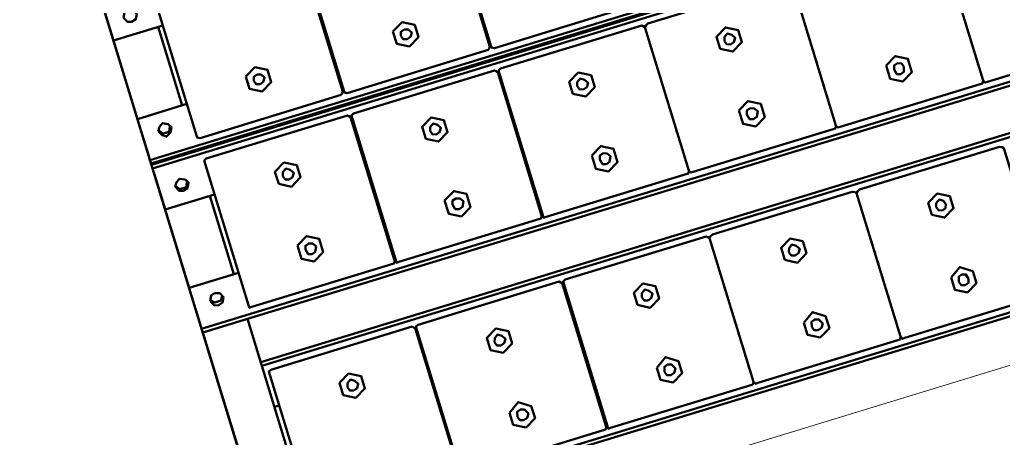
# Model space of a CAD drawing. Header units: inches. Extents: x 543393 to 2689207, y 1841861 to 9121372.
# Drawn here: x 547517.67 to 547518.725, y 1841968.599 to 1841969.048 of the extents above; entities that cross this region are included whole.
import ezdxf

# ---------------------------------------------------------------- set-up
doc = ezdxf.new("R2010")
doc.units = ezdxf.units.IN
doc.header["$MEASUREMENT"] = 0
doc.layers.add('Kich thuoc', color=8, linetype='Continuous', lineweight=18)

# ---------------------------------------------------------------- blocks, each defined once
blk = doc.blocks.new('Dan AC 220')
at = {"lineweight": 50}
for points in [[(103.2297145965385, 622.1163872713223), (28.83169759936936, 622.1163872713223), (28.83169759936936, 626.1744609257439), (28.83169759936936, 661.344432597165), (28.83169759936936, 668.1078886878677), (3787.960592783507, 668.1078886878677), (3787.960592783507, 672.1659623421729), (3787.960592783507, 958.9365005858708), (3737.911017712682, 958.9365005858708), (3737.911017712682, 672.1659623421729)], [(128.9308477410123, 908.8869255150203), (3687.861442641861, 908.8869255150203)], [(78.88127267019081, 904.8288518605987), (3737.911017712682, 904.8288518605987)], [(3073.7396296107, 881.8331011524424), (3073.7396296107, 883.1857923705829), (3073.7396296107, 884.5384835887235)], [(3073.7396296107, 877.7750274980208), (3073.7396296107, 876.4223362798803), (3073.7396296107, 877.7750274980208), (3073.7396296107, 879.1277187161613), (3073.7396296107, 880.4804099343019)], [(3238.767958222597, 881.8331011524424), (3238.767958222597, 883.1857923705829), (3238.767958222597, 884.5384835887235)], [(3238.767958222597, 877.7750274980208), (3238.767958222597, 876.4223362798803), (3238.767958222597, 877.7750274980208), (3238.767958222597, 879.1277187161613), (3238.767958222597, 880.4804099343019)], [(3403.796286834495, 883.1857923705829), (3402.443595616365, 883.1857923705829)], [(3403.796286834495, 881.8331011524424), (3402.443595616365, 881.8331011524424)], [(3403.796286834495, 879.1277187161613), (3402.443595616365, 879.1277187161613)], [(3403.796286834495, 877.7750274980208), (3402.443595616365, 877.7750274980208)], [(3073.7396296107, 869.658880189294), (3073.7396296107, 871.0115714074345), (3073.7396296107, 872.3642626254587)], [(3073.7396296107, 865.6008065348724), (3073.7396296107, 866.9534977530129)], [(3238.767958222597, 869.658880189294), (3238.767958222597, 871.0115714074345), (3238.767958222597, 872.3642626254587)], [(3238.767958222597, 865.6008065348724), (3238.767958222597, 866.9534977530129)], [(3403.796286834495, 871.0115714074345), (3402.443595616365, 871.0115714074345)], [(3403.796286834495, 869.658880189294), (3402.443595616365, 869.658880189294), (3403.796286834495, 869.658880189294)], [(3403.796286834495, 865.6008065348724), (3402.443595616365, 865.6008065348724)], [(3073.7396296107, 857.4846592261456), (3073.7396296107, 856.1319680080051), (3073.7396296107, 857.4846592261456), (3073.7396296107, 858.8373504441697)], [(3238.767958222597, 857.4846592261456), (3238.767958222597, 856.1319680080051), (3238.767958222597, 857.4846592261456), (3238.767958222597, 858.8373504441697)], [(3403.796286834495, 861.5427328804508), (3402.443595616365, 861.5427328804508)], [(3403.796286834495, 861.5427328804508), (3402.443595616365, 861.5427328804508), (3403.796286834495, 861.5427328804508)], [(3403.796286834495, 857.4846592261456), (3402.443595616365, 857.4846592261456)], [(3568.824615446392, 857.4846592261456), (3567.471924228263, 857.4846592261456)], [(3073.7396296107, 849.3685119173024), (3073.7396296107, 850.7212031354429), (3073.7396296107, 852.0738943535835)], [(3238.767958222597, 849.3685119173024), (3238.767958222597, 850.7212031354429), (3238.767958222597, 852.0738943535835)], [(3403.796286834495, 850.7212031354429), (3402.443595616365, 850.7212031354429)], [(3403.796286834495, 849.3685119173024), (3402.443595616365, 849.3685119173024)], [(3568.824615446392, 850.7212031354429), (3567.471924228263, 850.7212031354429)], [(3568.824615446392, 849.3685119173024), (3567.471924228263, 849.3685119173024)], [(3073.7396296107, 841.2523646084592), (3073.7396296107, 842.6050558265997)], [(3073.7396296107, 835.841599735897), (3073.7396296107, 837.1942909540376)], [(3238.767958222597, 841.2523646084592), (3238.767958222597, 842.6050558265997)], [(3238.767958222597, 835.841599735897), (3238.767958222597, 837.1942909540376)], [(3403.796286834495, 841.2523646084592), (3402.443595616365, 841.2523646084592)], [(3403.796286834495, 835.841599735897), (3402.443595616365, 835.841599735897)], [(3568.824615446392, 841.2523646084592), (3567.471924228263, 841.2523646084592)], [(3568.824615446392, 835.841599735897), (3567.471924228263, 835.841599735897)], [(3073.7396296107, 827.7254524271702), (3073.7396296107, 829.0781436453108), (3073.7396296107, 830.4308348634513), (3073.7396296107, 831.7835260815918), (3073.7396296107, 833.1362172997324)], [(3073.7396296107, 823.6673787727486), (3073.7396296107, 825.0200699908892), (3073.7396296107, 826.3727612090297)], [(3238.767958222597, 827.7254524271702), (3238.767958222597, 829.0781436453108), (3238.767958222597, 830.4308348634513), (3238.767958222597, 831.7835260815918), (3238.767958222597, 833.1362172997324)], [(3238.767958222597, 823.6673787727486), (3238.767958222597, 825.0200699908892), (3238.767958222597, 826.3727612090297)], [(3403.796286834495, 831.7835260815918), (3402.443595616365, 831.7835260815918)], [(3403.796286834495, 830.4308348634513), (3402.443595616365, 830.4308348634513)], [(3403.796286834495, 829.0781436453108), (3402.443595616365, 829.0781436453108)], [(3403.796286834495, 827.7254524271702), (3402.443595616365, 827.7254524271702)], [(3403.796286834495, 825.0200699908892), (3402.443595616365, 825.0200699908892)], [(3403.796286834495, 823.6673787727486), (3402.443595616365, 823.6673787727486), (3403.796286834495, 823.6673787727486)], [(3568.824615446392, 831.7835260815918), (3567.471924228263, 831.7835260815918)], [(3568.824615446392, 830.4308348634513), (3567.471924228263, 830.4308348634513)], [(3568.824615446392, 829.0781436453108), (3567.471924228263, 829.0781436453108)], [(3568.824615446392, 827.7254524271702), (3567.471924228263, 827.7254524271702)], [(3568.824615446392, 825.0200699908892), (3567.471924228263, 825.0200699908892)], [(3568.824615446392, 823.6673787727486), (3567.471924228263, 823.6673787727486), (3568.824615446392, 823.6673787727486)], [(3073.7396296107, 816.9039226821624), (3073.7396296107, 818.2566139003029), (3073.7396296107, 819.6093051184434)], [(3073.7396296107, 810.1404665914597), (3073.7396296107, 811.4931578096002), (3073.7396296107, 812.8458490277408), (3073.7396296107, 814.1985402458813)], [(3238.767958222597, 816.9039226821624), (3238.767958222597, 818.2566139003029), (3238.767958222597, 819.6093051184434)], [(3238.767958222597, 810.1404665914597), (3238.767958222597, 811.4931578096002), (3238.767958222597, 812.8458490277408), (3238.767958222597, 814.1985402458813)], [(3403.796286834495, 818.2566139003029), (3402.443595616365, 818.2566139003029)], [(3403.796286834495, 816.9039226821624), (3402.443595616365, 816.9039226821624), (3403.796286834495, 816.9039226821624)], [(3403.796286834495, 812.8458490277408), (3402.443595616365, 812.8458490277408)], [(3568.824615446392, 818.2566139003029), (3567.471924228263, 818.2566139003029)], [(3568.824615446392, 816.9039226821624), (3567.471924228263, 816.9039226821624), (3568.824615446392, 816.9039226821624)], [(3568.824615446392, 812.8458490277408), (3567.471924228263, 812.8458490277408)], [(3073.7396296107, 797.9662456283113), (3073.7396296107, 799.3189368464518), (3073.7396296107, 800.6716280645924), (3073.7396296107, 802.0243192827329)], [(3238.767958222597, 797.9662456283113), (3238.767958222597, 799.3189368464518), (3238.767958222597, 800.6716280645924), (3238.767958222597, 802.0243192827329)], [(3403.796286834495, 811.4931578096002), (3402.443595616365, 811.4931578096002)], [(3403.796286834495, 810.1404665914597), (3402.443595616365, 810.1404665914597)], [(3568.824615446392, 811.4931578096002), (3567.471924228263, 811.4931578096002)], [(3568.824615446392, 810.1404665914597), (3567.471924228263, 810.1404665914597)], [(3073.7396296107, 788.497407101444), (3073.7396296107, 789.8500983195845), (3073.7396296107, 791.202789537725)], [(3238.767958222597, 788.497407101444), (3238.767958222597, 789.8500983195845), (3238.767958222597, 791.202789537725)], [(3403.796286834495, 800.6716280645924), (3402.443595616365, 800.6716280645924)], [(3403.796286834495, 799.3189368464518), (3402.443595616365, 799.3189368464518)], [(3403.796286834495, 797.9662456283113), (3402.443595616365, 797.9662456283113)], [(3568.824615446392, 800.6716280645924), (3567.471924228263, 800.6716280645924)], [(3568.824615446392, 799.3189368464518), (3567.471924228263, 799.3189368464518)], [(3568.824615446392, 797.9662456283113), (3567.471924228263, 797.9662456283113)], [(3403.796286834495, 789.8500983195845), (3402.443595616365, 789.8500983195845), (3403.796286834495, 789.8500983195845)], [(3403.796286834495, 788.497407101444), (3402.443595616365, 788.497407101444)], [(3568.824615446392, 789.8500983195845), (3567.471924228263, 789.8500983195845), (3568.824615446392, 789.8500983195845)], [(3568.824615446392, 788.497407101444), (3567.471924228263, 788.497407101444)], [(3073.7396296107, 770.9124212657334), (3073.7396296107, 772.265112483874)], [(3238.767958222597, 770.9124212657334), (3238.767958222597, 772.265112483874)], [(3403.796286834495, 770.9124212657334), (3402.443595616365, 770.9124212657334)], [(3568.824615446392, 770.9124212657334), (3567.471924228263, 770.9124212657334)], [(3737.911017712682, 770.9124212657334), (3732.50025284016, 770.9124212657334)], [(3737.911017712682, 724.9209198493045), (78.88127267019081, 724.9209198493045)], [(3737.911017712682, 720.8628461948829), (2888.420932726847, 720.8628461948829)], [(3787.960592783507, 672.1659623421729), (28.83169759936936, 672.1659623421729)], [(3787.960592783507, 668.1078886878677), (3787.960592783507, 661.344432597165), (3787.960592783507, 626.1744609257439), (3787.960592783507, 622.1163872713223), (3787.960592783507, 534.191458092886)], [(2908.711300998802, 645.112137979595), (2908.711300998802, 646.4648291977355), (2908.711300998802, 647.8175204158761)], [(3073.7396296107, 645.112137979595), (3073.7396296107, 646.4648291977355), (3073.7396296107, 647.8175204158761)], [(3238.767958222597, 645.112137979595), (3238.767958222597, 646.4648291977355), (3238.767958222597, 647.8175204158761)], [(3403.796286834495, 646.4648291977355), (3402.443595616365, 646.4648291977355)], [(3403.796286834495, 645.112137979595), (3402.443595616365, 645.112137979595)], [(3568.824615446392, 646.4648291977355), (3567.471924228263, 646.4648291977355)], [(3568.824615446392, 645.112137979595), (3567.471924228263, 645.112137979595)], [(3770.375606947811, 641.0540643251734), (3766.317533293422, 645.112137979595), (3759.554077202767, 645.112137979595), (3756.848694766508, 641.0540643251734)], [(2908.711300998802, 641.0540643251734), (2908.711300998802, 639.7013731070329), (2908.711300998802, 641.0540643251734), (2908.711300998802, 642.4067555433139)], [(2908.711300998802, 632.9379170164466), (2908.711300998802, 634.2906082344707), (2908.711300998802, 635.6432994526112)], [(3073.7396296107, 641.0540643251734), (3073.7396296107, 639.7013731070329), (3073.7396296107, 641.0540643251734), (3073.7396296107, 642.4067555433139)], [(3073.7396296107, 632.9379170164466), (3073.7396296107, 634.2906082344707), (3073.7396296107, 635.6432994526112)], [(3238.767958222597, 641.0540643251734), (3238.767958222597, 639.7013731070329), (3238.767958222597, 641.0540643251734), (3238.767958222597, 642.4067555433139)], [(3238.767958222597, 632.9379170164466), (3238.767958222597, 634.2906082344707), (3238.767958222597, 635.6432994526112)], [(3403.796286834495, 641.0540643251734), (3402.443595616365, 641.0540643251734)], [(3403.796286834495, 639.7013731070329), (3402.443595616365, 639.7013731070329)], [(3403.796286834495, 639.7013731070329), (3402.443595616365, 639.7013731070329), (3403.796286834495, 639.7013731070329)], [(3403.796286834495, 634.2906082344707), (3402.443595616365, 634.2906082344707)], [(3403.796286834495, 632.9379170164466), (3402.443595616365, 632.9379170164466), (3403.796286834495, 632.9379170164466)], [(3568.824615446392, 641.0540643251734), (3567.471924228263, 641.0540643251734)], [(3568.824615446392, 639.7013731070329), (3567.471924228263, 639.7013731070329)], [(3568.824615446392, 639.7013731070329), (3567.471924228263, 639.7013731070329), (3568.824615446392, 639.7013731070329)], [(3568.824615446392, 634.2906082344707), (3567.471924228263, 634.2906082344707)], [(3568.824615446392, 632.9379170164466), (3567.471924228263, 632.9379170164466), (3568.824615446392, 632.9379170164466)], [(2908.711300998802, 628.879843362025), (2908.711300998802, 630.2325345801655)], [(3073.7396296107, 628.879843362025), (3073.7396296107, 630.2325345801655)], [(3238.767958222597, 628.879843362025), (3238.767958222597, 630.2325345801655)], [(3403.796286834495, 628.879843362025), (3402.443595616365, 628.879843362025)], [(3403.796286834495, 624.8217697076034), (3402.443595616365, 624.8217697076034)], [(3403.796286834495, 624.8217697076034), (3402.443595616365, 624.8217697076034), (3403.796286834495, 624.8217697076034)], [(3568.824615446392, 628.879843362025), (3567.471924228263, 628.879843362025)], [(3568.824615446392, 624.8217697076034), (3567.471924228263, 624.8217697076034)], [(3568.824615446392, 624.8217697076034), (3567.471924228263, 624.8217697076034), (3568.824615446392, 624.8217697076034)], [(2908.711300998802, 612.647548744455), (2908.711300998802, 614.0002399625955), (2908.711300998802, 615.352931180736)], [(3073.7396296107, 612.647548744455), (3073.7396296107, 614.0002399625955), (3073.7396296107, 615.352931180736)], [(3238.767958222597, 612.647548744455), (3238.767958222597, 614.0002399625955), (3238.767958222597, 615.352931180736)], [(3403.796286834495, 619.4110048350412), (3402.443595616365, 619.4110048350412)], [(3403.796286834495, 619.4110048350412), (3402.443595616365, 619.4110048350412), (3403.796286834495, 619.4110048350412)], [(3403.796286834495, 614.0002399625955), (3402.443595616365, 614.0002399625955)], [(3403.796286834495, 612.647548744455), (3402.443595616365, 612.647548744455)], [(3568.824615446392, 619.4110048350412), (3567.471924228263, 619.4110048350412)], [(3568.824615446392, 619.4110048350412), (3567.471924228263, 619.4110048350412), (3568.824615446392, 619.4110048350412)], [(3568.824615446392, 614.0002399625955), (3567.471924228263, 614.0002399625955)], [(3568.824615446392, 612.647548744455), (3567.471924228263, 612.647548744455)], [(3732.50025284016, 622.1163872713223), (3787.960592783507, 622.1163872713223)], [(3737.911017712682, 622.1163872713223), (3737.911017712682, 534.191458092886)], [(2908.711300998802, 603.1787102175876), (2908.711300998802, 604.5314014357282)], [(3073.7396296107, 603.1787102175876), (3073.7396296107, 604.5314014357282)], [(3238.767958222597, 603.1787102175876), (3238.767958222597, 604.5314014357282)], [(3403.796286834495, 603.1787102175876), (3402.443595616365, 603.1787102175876)], [(3568.824615446392, 603.1787102175876), (3567.471924228263, 603.1787102175876)], [(2908.711300998802, 599.120636563166), (2908.711300998802, 600.4733277813066)], [(2908.711300998802, 591.0044892544392), (2908.711300998802, 592.3571804724634), (2908.711300998802, 593.7098716906039), (2908.711300998802, 595.0625629087444), (2908.711300998802, 596.415254126885)], [(3073.7396296107, 599.120636563166), (3073.7396296107, 600.4733277813066)], [(3073.7396296107, 591.0044892544392), (3073.7396296107, 592.3571804724634), (3073.7396296107, 593.7098716906039), (3073.7396296107, 595.0625629087444), (3073.7396296107, 596.415254126885)], [(3238.767958222597, 599.120636563166), (3238.767958222597, 600.4733277813066)], [(3238.767958222597, 591.0044892544392), (3238.767958222597, 592.3571804724634), (3238.767958222597, 593.7098716906039), (3238.767958222597, 595.0625629087444), (3238.767958222597, 596.415254126885)], [(3403.796286834495, 599.120636563166), (3402.443595616365, 599.120636563166)], [(3403.796286834495, 595.0625629087444), (3402.443595616365, 595.0625629087444)], [(3403.796286834495, 593.7098716906039), (3402.443595616365, 593.7098716906039)], [(3403.796286834495, 592.3571804724634), (3402.443595616365, 592.3571804724634)], [(3403.796286834495, 591.0044892544392), (3402.443595616365, 591.0044892544392)], [(3568.824615446392, 599.120636563166), (3567.471924228263, 599.120636563166)], [(3568.824615446392, 595.0625629087444), (3567.471924228263, 595.0625629087444)], [(3568.824615446392, 593.7098716906039), (3567.471924228263, 593.7098716906039)], [(3568.824615446392, 592.3571804724634), (3567.471924228263, 592.3571804724634)], [(3568.824615446392, 591.0044892544392), (3567.471924228263, 591.0044892544392)], [(3073.7396296107, 585.5937243818771), (3073.7396296107, 586.9464156000176), (3073.7396296107, 588.2991068181582), (3073.7396296107, 589.6517980362987)], [(3073.7396296107, 580.182959509315), (3073.7396296107, 581.5356507274555), (3073.7396296107, 582.888341945596)], [(3238.767958222597, 585.5937243818771), (3238.767958222597, 586.9464156000176), (3238.767958222597, 588.2991068181582), (3238.767958222597, 589.6517980362987)], [(3238.767958222597, 580.182959509315), (3238.767958222597, 581.5356507274555), (3238.767958222597, 582.888341945596)], [(3403.796286834495, 588.2991068181582), (3402.443595616365, 588.2991068181582)], [(3403.796286834495, 586.9464156000176), (3402.443595616365, 586.9464156000176)], [(3403.796286834495, 585.5937243818771), (3402.443595616365, 585.5937243818771)], [(3403.796286834495, 581.5356507274555), (3402.443595616365, 581.5356507274555)], [(3403.796286834495, 580.182959509315), (3402.443595616365, 580.182959509315), (3403.796286834495, 580.182959509315)], [(3568.824615446392, 588.2991068181582), (3567.471924228263, 588.2991068181582)], [(3568.824615446392, 586.9464156000176), (3567.471924228263, 586.9464156000176)], [(3568.824615446392, 585.5937243818771), (3567.471924228263, 585.5937243818771)], [(3568.824615446392, 581.5356507274555), (3567.471924228263, 581.5356507274555)], [(3568.824615446392, 580.182959509315), (3567.471924228263, 580.182959509315), (3568.824615446392, 580.182959509315)], [(3073.7396296107, 573.4195034187287), (3073.7396296107, 574.7721946368692), (3073.7396296107, 576.1248858550098), (3073.7396296107, 577.4775770731503)], [(3238.767958222597, 573.4195034187287), (3238.767958222597, 574.7721946368692), (3238.767958222597, 576.1248858550098), (3238.767958222597, 577.4775770731503)], [(3403.796286834495, 576.1248858550098), (3402.443595616365, 576.1248858550098)], [(3403.796286834495, 574.7721946368692), (3402.443595616365, 574.7721946368692)], [(3403.796286834495, 573.4195034187287), (3402.443595616365, 573.4195034187287)], [(3568.824615446392, 576.1248858550098), (3567.471924228263, 576.1248858550098)], [(3568.824615446392, 574.7721946368692), (3567.471924228263, 574.7721946368692)], [(3568.824615446392, 573.4195034187287), (3567.471924228263, 573.4195034187287)], [(3073.7396296107, 561.2452824555803), (3073.7396296107, 562.5979736737208), (3073.7396296107, 563.9506648918614), (3073.7396296107, 565.3033561098855)], [(3238.767958222597, 561.2452824555803), (3238.767958222597, 562.5979736737208), (3238.767958222597, 563.9506648918614), (3238.767958222597, 565.3033561098855)], [(3403.796286834495, 563.9506648918614), (3402.443595616365, 563.9506648918614)], [(3403.796286834495, 562.5979736737208), (3402.443595616365, 562.5979736737208)], [(3403.796286834495, 561.2452824555803), (3402.443595616365, 561.2452824555803)], [(3568.824615446392, 563.9506648918614), (3567.471924228263, 563.9506648918614)], [(3568.824615446392, 562.5979736737208), (3567.471924228263, 562.5979736737208)], [(3568.824615446392, 561.2452824555803), (3567.471924228263, 561.2452824555803)], [(3073.7396296107, 551.7764439285966), (3073.7396296107, 553.1291351467371), (3073.7396296107, 554.4818263648776)], [(3238.767958222597, 551.7764439285966), (3238.767958222597, 553.1291351467371), (3238.767958222597, 554.4818263648776)], [(3403.796286834495, 553.1291351467371), (3402.443595616365, 553.1291351467371), (3403.796286834495, 553.1291351467371)], [(3403.796286834495, 551.7764439285966), (3402.443595616365, 551.7764439285966)], [(3568.824615446392, 553.1291351467371), (3567.471924228263, 553.1291351467371), (3568.824615446392, 553.1291351467371)], [(3568.824615446392, 551.7764439285966), (3567.471924228263, 551.7764439285966)], [(3787.960592783507, 488.1999566764571), (3787.960592783507, 485.494574240176), (3787.960592783507, 484.1418830221519), (28.83169759936936, 484.1418830221519), (28.83169759936936, 485.494574240176), (28.83169759936936, 488.1999566764571), (3787.960592783507, 488.1999566764571), (3787.960592783507, 494.9634127671598), (3787.960592783507, 530.1333844384644), (3787.960592783507, 534.191458092886), (3732.50025284016, 534.191458092886)], [(3238.767958222597, 534.191458092886), (3238.767958222597, 535.5441493110266)], [(3403.796286834495, 534.191458092886), (3402.443595616365, 534.191458092886)], [(3568.824615446392, 534.191458092886), (3567.471924228263, 534.191458092886)], [(3770.375606947811, 512.5483986027539), (3766.317533293422, 517.959163475316), (3759.554077202767, 517.959163475316), (3756.848694766508, 512.5483986027539)], [(28.83169759936936, 478.7311181495897), (28.83169759936936, 481.4365005858708), (28.83169759936936, 482.7891918040114), (3787.960592783507, 482.7891918040114), (3787.960592783507, 481.4365005858708), (3787.960592783507, 478.7311181495897), (28.83169759936936, 478.7311181495897), (28.83169759936936, 471.9676620588871), (28.83169759936936, 435.4449991693255), (28.83169759936936, 432.7396167330444), (103.2297145965385, 432.7396167330444)], [(3737.911017712682, 484.1418830221519), (3737.911017712682, 482.7891918040114)], [(3787.960592783507, 484.1418830221519), (3787.960592783507, 482.7891918040114)], [(3787.960592783507, 478.7311181495897), (3787.960592783507, 471.9676620588871), (3787.960592783507, 435.4449991693255), (3787.960592783507, 432.7396167330444), (3787.960592783507, 344.8146875547245)], [(3403.796286834495, 455.7353674414335), (3402.443595616365, 455.7353674414335)], [(3403.796286834495, 454.3826762232929), (3402.443595616365, 454.3826762232929)], [(3568.824615446392, 455.7353674414335), (3567.471924228263, 455.7353674414335)], [(3568.824615446392, 454.3826762232929), (3567.471924228263, 454.3826762232929)], [(3770.375606947811, 450.3246025688713), (3766.317533293422, 455.7353674414335), (3759.554077202767, 455.7353674414335), (3756.848694766508, 450.3246025688713)], [(3403.796286834495, 451.6772937870119), (3402.443595616365, 451.6772937870119)], [(3403.796286834495, 450.3246025688713), (3402.443595616365, 450.3246025688713), (3403.796286834495, 450.3246025688713)], [(3403.796286834495, 448.9719113507308), (3402.443595616365, 448.9719113507308)], [(3403.796286834495, 444.9138376963092), (3402.443595616365, 444.9138376963092)], [(3403.796286834495, 443.5611464781687), (3402.443595616365, 443.5611464781687)], [(3568.824615446392, 451.6772937870119), (3567.471924228263, 451.6772937870119)], [(3568.824615446392, 450.3246025688713), (3567.471924228263, 450.3246025688713), (3568.824615446392, 450.3246025688713)], [(3568.824615446392, 448.9719113507308), (3567.471924228263, 448.9719113507308)], [(3568.824615446392, 444.9138376963092), (3567.471924228263, 444.9138376963092)], [(3568.824615446392, 443.5611464781687), (3567.471924228263, 443.5611464781687)], [(3403.796286834495, 442.2084552601445), (3402.443595616365, 442.2084552601445)], [(3568.824615446392, 442.2084552601445), (3567.471924228263, 442.2084552601445)], [(3568.824615446392, 438.1503816056065), (3567.471924228263, 438.1503816056065)], [(3568.824615446392, 434.0923079511849), (3567.471924228263, 434.0923079511849)], [(3568.824615446392, 434.0923079511849), (3567.471924228263, 434.0923079511849), (3568.824615446392, 434.0923079511849)], [(3732.50025284016, 432.7396167330444), (3787.960592783507, 432.7396167330444)], [(3737.911017712682, 432.7396167330444), (3737.911017712682, 344.8146875547245)], [(3568.824615446392, 430.0342342968797), (3567.471924228263, 430.0342342968797), (3568.824615446392, 430.0342342968797)], [(3568.824615446392, 428.6815430787392), (3567.471924228263, 428.6815430787392)], [(3568.824615446392, 417.8600133337313), (3567.471924228263, 417.8600133337313)], [(3568.824615446392, 416.5073221155908), (3567.471924228263, 416.5073221155908)], [(3568.824615446392, 413.8019396793097), (3567.471924228263, 413.8019396793097)], [(3568.824615446392, 409.7438660248881), (3567.471924228263, 409.7438660248881)], [(3568.824615446392, 404.3331011524424), (3567.471924228263, 404.3331011524424)], [(3568.824615446392, 401.6277187161613), (3567.471924228263, 401.6277187161613)], [(3568.824615446392, 397.5696450617397), (3567.471924228263, 397.5696450617397)], [(3568.824615446392, 396.2169538435992), (3567.471924228263, 396.2169538435992), (3568.824615446392, 396.2169538435992)], [(3568.824615446392, 392.1588801891776), (3567.471924228263, 392.1588801891776)], [(3568.824615446392, 390.8061889711535), (3567.471924228263, 390.8061889711535)], [(3568.824615446392, 389.4534977530129), (3567.471924228263, 389.4534977530129)], [(3732.50025284016, 344.8146875547245), (3787.960592783507, 344.8146875547245), (3787.960592783507, 340.7566139003029), (3787.960592783507, 305.5866422288818), (3787.960592783507, 298.8231861381792), (28.83169759936936, 298.8231861381792), (28.83169759936936, 294.765112483874), (28.83169759936936, 3.936500585870817), (78.88127267019081, 3.936500585870817), (78.88127267019081, 294.765112483874)]]:
    blk.add_lwpolyline(points, dxfattribs=at)
for points in [[(28.83169759936936, 958.9365005858708), (3787.960592783507, 958.9365005858708), (3787.960592783507, 3.936500585870817), (28.83169759936936, 3.936500585870817)], [(28.83169759937054, 3.936500585824973), (3788.831697599371, 3.936500585825002), (3788.831697599371, 958.936500585825), (28.83169759937054, 958.936500585825)]]:
    blk.add_lwpolyline(points, close=True)
for points in [[(3073.7396296107, 895.3600133337313), (3072.38693839257, 898.0653957700124), (3069.681555956311, 898.0653957700124), (2912.769374653195, 898.0653957700124), (2910.063992216932, 898.0653957700124), (2908.711300998802, 895.3600133337313), (2908.711300998802, 734.3897583761718), (2910.063992216932, 733.0370671580313), (2912.769374653195, 731.6843759398907), (3069.681555956311, 731.6843759398907), (3072.38693839257, 733.0370671580313), (3073.7396296107, 734.3897583761718)], [(3238.767958222597, 895.3600133337313), (3237.415267004468, 898.0653957700124), (3234.709884568209, 898.0653957700124), (3077.797703265092, 898.0653957700124), (3075.09232082883, 898.0653957700124), (3073.7396296107, 895.3600133337313), (3073.7396296107, 734.3897583761718), (3075.09232082883, 733.0370671580313), (3077.797703265092, 731.6843759398907), (3234.709884568209, 731.6843759398907), (3237.415267004468, 733.0370671580313), (3238.767958222597, 734.3897583761718)], [(3402.443595616365, 895.3600133337313), (3402.443595616365, 898.0653957700124), (3399.73821318011, 898.0653957700124), (3241.47334065886, 898.0653957700124), (3240.120649440727, 898.0653957700124), (3238.767958222597, 895.3600133337313), (3238.767958222597, 734.3897583761718), (3240.120649440727, 733.0370671580313), (3241.47334065886, 731.6843759398907), (3399.73821318011, 731.6843759398907), (3402.443595616365, 733.0370671580313)], [(3567.471924228263, 895.3600133337313), (3567.471924228263, 898.0653957700124), (3564.766541792007, 898.0653957700124), (3406.501669270758, 898.0653957700124), (3405.148978052624, 898.0653957700124), (3403.796286834495, 895.3600133337313), (3403.796286834495, 734.3897583761718), (3405.148978052624, 733.0370671580313), (3406.501669270758, 731.6843759398907), (3564.766541792007, 731.6843759398907), (3567.471924228263, 733.0370671580313)], [(3732.50025284016, 895.3600133337313), (3732.50025284016, 898.0653957700124), (3729.794870403904, 898.0653957700124), (3571.529997882655, 898.0653957700124), (3570.177306664529, 898.0653957700124), (3568.824615446392, 895.3600133337313), (3568.824615446392, 734.3897583761718), (3570.177306664529, 733.0370671580313), (3571.529997882655, 731.6843759398907), (3729.794870403904, 731.6843759398907), (3732.50025284016, 733.0370671580313)], [(3402.443595616365, 876.4223362798803), (3403.796286834495, 876.4223362798803)], [(3003.399686267923, 850.7212031354429), (3003.399686267923, 864.2481153167319), (2991.225465304757, 871.0115714074345), (2979.051244341583, 864.2481153167319), (2979.051244341583, 850.7212031354429), (2991.225465304757, 842.6050558265997)], [(3168.428014879821, 850.7212031354429), (3168.428014879821, 864.2481153167319), (3156.253793916654, 871.0115714074345), (3144.07957295348, 864.2481153167319), (3144.07957295348, 850.7212031354429), (3156.253793916654, 842.6050558265997)], [(3333.456343491725, 850.7212031354429), (3333.456343491725, 864.2481153167319), (3321.282122528552, 871.0115714074345), (3309.107901565378, 864.2481153167319), (3309.107901565378, 850.7212031354429), (3321.282122528552, 842.6050558265997)], [(3498.484672103623, 850.7212031354429), (3498.484672103623, 864.2481153167319), (3486.310451140449, 871.0115714074345), (3474.136230177275, 864.2481153167319), (3474.136230177275, 850.7212031354429), (3486.310451140449, 842.6050558265997)], [(2996.636230177271, 857.4846592261456), (2995.283538959142, 861.5427328804508), (2991.225465304757, 862.8954240985913), (2987.167391650364, 861.5427328804508), (2985.814700432227, 857.4846592261456), (2987.167391650364, 852.0738943535835), (2991.225465304757, 850.7212031354429), (2995.283538959142, 852.0738943535835)], [(3073.7396296107, 862.8954240985913), (3073.7396296107, 861.5427328804508)], [(3161.664558789169, 857.4846592261456), (3160.311867571043, 861.5427328804508), (3156.253793916654, 862.8954240985913), (3152.195720262262, 861.5427328804508), (3149.490337825999, 857.4846592261456), (3152.195720262262, 852.0738943535835), (3156.253793916654, 850.7212031354429), (3160.311867571043, 852.0738943535835)], [(3238.767958222597, 862.8954240985913), (3238.767958222597, 861.5427328804508)], [(3326.69288740107, 857.4846592261456), (3325.34019618294, 861.5427328804508), (3321.282122528552, 862.8954240985913), (3317.224048874159, 861.5427328804508), (3314.518666437896, 857.4846592261456), (3317.224048874159, 852.0738943535835), (3321.282122528552, 850.7212031354429), (3325.34019618294, 852.0738943535835)], [(3402.443595616365, 856.1319680080051), (3403.796286834495, 856.1319680080051)], [(3491.721216012967, 857.4846592261456), (3490.368524794838, 861.5427328804508), (3486.310451140449, 862.8954240985913), (3482.252377486057, 861.5427328804508), (3479.546995049794, 857.4846592261456), (3482.252377486057, 852.0738943535835), (3486.310451140449, 850.7212031354429), (3490.368524794838, 852.0738943535835)], [(3567.471924228263, 856.1319680080051), (3568.824615446392, 856.1319680080051)], [(3073.7396296107, 845.3104382628808), (3073.7396296107, 843.9577470447402)], [(3238.767958222597, 845.3104382628808), (3238.767958222597, 843.9577470447402)], [(3402.443595616365, 843.9577470447402), (3403.796286834495, 843.9577470447402)], [(3567.471924228263, 843.9577470447402), (3568.824615446392, 843.9577470447402)], [(3073.7396296107, 807.4350841551786), (3073.7396296107, 806.0823929371545)], [(3238.767958222597, 807.4350841551786), (3238.767958222597, 806.0823929371545)], [(3402.443595616365, 806.0823929371545), (3403.796286834495, 806.0823929371545)], [(3567.471924228263, 806.0823929371545), (3568.824615446392, 806.0823929371545)], [(3073.7396296107, 795.2608631920302), (3073.7396296107, 793.9081719738897)], [(3238.767958222597, 795.2608631920302), (3238.767958222597, 793.9081719738897)], [(3402.443595616365, 793.9081719738897), (3403.796286834495, 793.9081719738897)], [(3567.471924228263, 793.9081719738897), (3568.824615446392, 793.9081719738897)], [(3003.399686267923, 780.3812597926008), (3003.399686267923, 766.8543476113118), (2991.225465304757, 760.0908915207256), (2979.051244341583, 766.8543476113118), (2979.051244341583, 780.3812597926008), (2991.225465304757, 787.1447158833034)], [(3168.428014879821, 780.3812597926008), (3168.428014879821, 766.8543476113118), (3156.253793916654, 760.0908915207256), (3144.07957295348, 766.8543476113118), (3144.07957295348, 780.3812597926008), (3156.253793916654, 787.1447158833034)], [(3333.456343491725, 780.3812597926008), (3333.456343491725, 766.8543476113118), (3321.282122528552, 760.0908915207256), (3309.107901565378, 766.8543476113118), (3309.107901565378, 780.3812597926008), (3321.282122528552, 787.1447158833034)], [(3498.484672103623, 780.3812597926008), (3498.484672103623, 766.8543476113118), (3486.310451140449, 760.0908915207256), (3474.136230177275, 766.8543476113118), (3474.136230177275, 780.3812597926008), (3486.310451140449, 787.1447158833034)], [(3663.51300071552, 780.3812597926008), (3663.51300071552, 766.8543476113118), (3651.338779752346, 760.0908915207256), (3639.164558789173, 766.8543476113118), (3639.164558789173, 780.3812597926008), (3651.338779752346, 787.1447158833034)], [(2996.636230177271, 773.6178037020145), (2995.283538959142, 777.6758773564361), (2991.225465304757, 779.0285685744602), (2987.167391650364, 777.6758773564361), (2985.814700432227, 773.6178037020145), (2987.167391650364, 769.5597300475929), (2991.225465304757, 766.8543476113118), (2995.283538959142, 769.5597300475929)], [(3161.664558789169, 773.6178037020145), (3160.311867571043, 777.6758773564361), (3156.253793916654, 779.0285685744602), (3152.195720262262, 777.6758773564361), (3149.490337825999, 773.6178037020145), (3152.195720262262, 769.5597300475929), (3156.253793916654, 766.8543476113118), (3160.311867571043, 769.5597300475929)], [(3326.69288740107, 773.6178037020145), (3325.34019618294, 777.6758773564361), (3321.282122528552, 779.0285685744602), (3317.224048874159, 777.6758773564361), (3314.518666437896, 773.6178037020145), (3317.224048874159, 769.5597300475929), (3321.282122528552, 766.8543476113118), (3325.34019618294, 769.5597300475929)], [(3491.721216012967, 773.6178037020145), (3490.368524794838, 777.6758773564361), (3486.310451140449, 779.0285685744602), (3482.252377486057, 777.6758773564361), (3479.546995049794, 773.6178037020145), (3482.252377486057, 769.5597300475929), (3486.310451140449, 766.8543476113118), (3490.368524794838, 769.5597300475929)], [(3656.749544624865, 773.6178037020145), (3655.396853406735, 777.6758773564361), (3651.338779752346, 779.0285685744602), (3647.280706097954, 777.6758773564361), (3644.575323661691, 773.6178037020145), (3647.280706097954, 769.5597300475929), (3651.338779752346, 766.8543476113118), (3655.396853406735, 769.5597300475929)], [(2908.711300998802, 658.6390501608839), (2907.358609780673, 661.344432597165), (2904.653227344414, 661.344432597165), (2747.741046041298, 661.344432597165), (2745.035663605031, 661.344432597165), (2743.682972386905, 658.6390501608839), (2743.682972386905, 497.6687952034408), (2745.035663605031, 496.3161039853003), (2747.741046041298, 494.9634127671598), (2904.653227344414, 494.9634127671598), (2907.358609780673, 496.3161039853003), (2908.711300998802, 497.6687952034408)], [(3073.7396296107, 658.6390501608839), (3072.38693839257, 661.344432597165), (3069.681555956311, 661.344432597165), (2912.769374653195, 661.344432597165), (2910.063992216932, 661.344432597165), (2908.711300998802, 658.6390501608839), (2908.711300998802, 497.6687952034408), (2910.063992216932, 496.3161039853003), (2912.769374653195, 494.9634127671598), (3069.681555956311, 494.9634127671598), (3072.38693839257, 496.3161039853003), (3073.7396296107, 497.6687952034408)], [(3238.767958222597, 658.6390501608839), (3237.415267004468, 661.344432597165), (3234.709884568209, 661.344432597165), (3077.797703265092, 661.344432597165), (3075.09232082883, 661.344432597165), (3073.7396296107, 658.6390501608839), (3073.7396296107, 497.6687952034408), (3075.09232082883, 496.3161039853003), (3077.797703265092, 494.9634127671598), (3234.709884568209, 494.9634127671598), (3237.415267004468, 496.3161039853003), (3238.767958222597, 497.6687952034408)], [(3402.443595616365, 658.6390501608839), (3402.443595616365, 661.344432597165), (3399.73821318011, 661.344432597165), (3241.47334065886, 661.344432597165), (3240.120649440727, 661.344432597165), (3238.767958222597, 658.6390501608839), (3238.767958222597, 497.6687952034408), (3240.120649440727, 496.3161039853003), (3241.47334065886, 494.9634127671598), (3399.73821318011, 494.9634127671598), (3402.443595616365, 496.3161039853003)], [(3567.471924228263, 658.6390501608839), (3567.471924228263, 661.344432597165), (3564.766541792007, 661.344432597165), (3406.501669270758, 661.344432597165), (3405.148978052624, 661.344432597165), (3403.796286834495, 658.6390501608839), (3403.796286834495, 497.6687952034408), (3405.148978052624, 496.3161039853003), (3406.501669270758, 494.9634127671598), (3564.766541792007, 494.9634127671598), (3567.471924228263, 496.3161039853003)], [(3732.50025284016, 658.6390501608839), (3732.50025284016, 661.344432597165), (3729.794870403904, 661.344432597165), (3571.529997882655, 661.344432597165), (3570.177306664529, 661.344432597165), (3568.824615446392, 658.6390501608839), (3568.824615446392, 497.6687952034408), (3570.177306664529, 496.3161039853003), (3571.529997882655, 494.9634127671598), (3729.794870403904, 494.9634127671598), (3732.50025284016, 496.3161039853003)], [(3770.375606947811, 642.4067555433139), (3767.670224511552, 647.8175204158761), (3763.61215085716, 649.1702116340166), (3758.201385984637, 647.8175204158761), (3755.496003548378, 642.4067555433139), (3758.201385984637, 636.9959906707518), (3763.61215085716, 635.6432994526112), (3767.670224511552, 636.9959906707518)], [(3003.399686267923, 612.647548744455), (3003.399686267923, 627.5271521438845), (2991.225465304757, 634.2906082344707), (2979.051244341583, 627.5271521438845), (2979.051244341583, 612.647548744455), (2991.225465304757, 605.8840926537523)], [(3168.428014879821, 612.647548744455), (3168.428014879821, 627.5271521438845), (3156.253793916654, 634.2906082344707), (3144.07957295348, 627.5271521438845), (3144.07957295348, 612.647548744455), (3156.253793916654, 605.8840926537523)], [(3333.456343491725, 612.647548744455), (3333.456343491725, 627.5271521438845), (3321.282122528552, 634.2906082344707), (3309.107901565378, 627.5271521438845), (3309.107901565378, 612.647548744455), (3321.282122528552, 605.8840926537523)], [(3498.484672103623, 612.647548744455), (3498.484672103623, 627.5271521438845), (3486.310451140449, 634.2906082344707), (3474.136230177275, 627.5271521438845), (3474.136230177275, 612.647548744455), (3486.310451140449, 605.8840926537523)], [(3663.51300071552, 612.647548744455), (3663.51300071552, 627.5271521438845), (3651.338779752346, 634.2906082344707), (3639.164558789173, 627.5271521438845), (3639.164558789173, 612.647548744455), (3651.338779752346, 605.8840926537523)], [(2908.711300998802, 626.1744609257439), (2908.711300998802, 624.8217697076034)], [(2996.636230177271, 619.4110048350412), (2995.283538959142, 624.8217697076034), (2991.225465304757, 626.1744609257439), (2987.167391650364, 624.8217697076034), (2985.814700432227, 619.4110048350412), (2987.167391650364, 615.352931180736), (2991.225465304757, 614.0002399625955), (2995.283538959142, 615.352931180736)], [(3073.7396296107, 626.1744609257439), (3073.7396296107, 624.8217697076034)], [(3161.664558789169, 619.4110048350412), (3160.311867571043, 624.8217697076034), (3156.253793916654, 626.1744609257439), (3152.195720262262, 624.8217697076034), (3149.490337825999, 619.4110048350412), (3152.195720262262, 615.352931180736), (3156.253793916654, 614.0002399625955), (3160.311867571043, 615.352931180736)], [(3238.767958222597, 626.1744609257439), (3238.767958222597, 624.8217697076034)], [(3326.69288740107, 619.4110048350412), (3325.34019618294, 624.8217697076034), (3321.282122528552, 626.1744609257439), (3317.224048874159, 624.8217697076034), (3314.518666437896, 619.4110048350412), (3317.224048874159, 615.352931180736), (3321.282122528552, 614.0002399625955), (3325.34019618294, 615.352931180736)], [(3491.721216012967, 619.4110048350412), (3490.368524794838, 624.8217697076034), (3486.310451140449, 626.1744609257439), (3482.252377486057, 624.8217697076034), (3479.546995049794, 619.4110048350412), (3482.252377486057, 615.352931180736), (3486.310451140449, 614.0002399625955), (3490.368524794838, 615.352931180736)], [(3656.749544624865, 619.4110048350412), (3655.396853406735, 624.8217697076034), (3651.338779752346, 626.1744609257439), (3647.280706097954, 624.8217697076034), (3644.575323661691, 619.4110048350412), (3647.280706097954, 615.352931180736), (3651.338779752346, 614.0002399625955), (3655.396853406735, 615.352931180736)], [(2908.711300998802, 620.7636960531818), (2908.711300998802, 619.4110048350412)], [(3073.7396296107, 620.7636960531818), (3073.7396296107, 619.4110048350412)], [(3238.767958222597, 620.7636960531818), (3238.767958222597, 619.4110048350412)], [(2908.711300998802, 608.5894750900334), (2908.711300998802, 607.2367838718928)], [(3073.7396296107, 608.5894750900334), (3073.7396296107, 607.2367838718928)], [(3238.767958222597, 608.5894750900334), (3238.767958222597, 607.2367838718928)], [(3402.443595616365, 607.2367838718928), (3403.796286834495, 607.2367838718928)], [(3567.471924228263, 607.2367838718928), (3568.824615446392, 607.2367838718928)], [(3073.7396296107, 570.7141209824476), (3073.7396296107, 569.3614297643071)], [(3238.767958222597, 570.7141209824476), (3238.767958222597, 569.3614297643071)], [(3402.443595616365, 569.3614297643071), (3403.796286834495, 569.3614297643071)], [(3567.471924228263, 569.3614297643071), (3568.824615446392, 569.3614297643071)], [(3073.7396296107, 558.5399000192992), (3073.7396296107, 557.1872088011587)], [(3168.428014879821, 543.6602966198698), (3168.428014879821, 530.1333844384644), (3156.253793916654, 523.3699283478782), (3144.07957295348, 530.1333844384644), (3144.07957295348, 543.6602966198698), (3156.253793916654, 550.4237527105724)], [(3238.767958222597, 558.5399000192992), (3238.767958222597, 557.1872088011587)], [(3333.456343491725, 543.6602966198698), (3333.456343491725, 530.1333844384644), (3321.282122528552, 523.3699283478782), (3309.107901565378, 530.1333844384644), (3309.107901565378, 543.6602966198698), (3321.282122528552, 550.4237527105724)], [(3402.443595616365, 557.1872088011587), (3403.796286834495, 557.1872088011587)], [(3498.484672103623, 543.6602966198698), (3498.484672103623, 530.1333844384644), (3486.310451140449, 523.3699283478782), (3474.136230177275, 530.1333844384644), (3474.136230177275, 543.6602966198698), (3486.310451140449, 550.4237527105724)], [(3567.471924228263, 557.1872088011587), (3568.824615446392, 557.1872088011587)], [(3663.51300071552, 543.6602966198698), (3663.51300071552, 530.1333844384644), (3651.338779752346, 523.3699283478782), (3639.164558789173, 530.1333844384644), (3639.164558789173, 543.6602966198698), (3651.338779752346, 550.4237527105724)], [(3161.664558789169, 536.8968405291671), (3160.311867571043, 540.9549141834723), (3156.253793916654, 542.3076054017292), (3152.195720262262, 540.9549141834723), (3149.490337825999, 536.8968405291671), (3152.195720262262, 532.8387668747455), (3156.253793916654, 530.1333844384644), (3160.311867571043, 532.8387668747455)], [(3326.69288740107, 536.8968405291671), (3325.34019618294, 540.9549141834723), (3321.282122528552, 542.3076054017292), (3317.224048874159, 540.9549141834723), (3314.518666437896, 536.8968405291671), (3317.224048874159, 532.8387668747455), (3321.282122528552, 530.1333844384644), (3325.34019618294, 532.8387668747455)], [(3491.721216012967, 536.8968405291671), (3490.368524794838, 540.9549141834723), (3486.310451140449, 542.3076054017292), (3482.252377486057, 540.9549141834723), (3479.546995049794, 536.8968405291671), (3482.252377486057, 532.8387668747455), (3486.310451140449, 530.1333844384644), (3490.368524794838, 532.8387668747455)], [(3656.749544624865, 536.8968405291671), (3655.396853406735, 540.9549141834723), (3651.338779752346, 542.3076054017292), (3647.280706097954, 540.9549141834723), (3644.575323661691, 536.8968405291671), (3647.280706097954, 532.8387668747455), (3651.338779752346, 530.1333844384644), (3655.396853406735, 532.8387668747455)], [(3770.375606947811, 513.9010898208944), (3767.670224511552, 519.3118546934566), (3763.61215085716, 520.6645459115971), (3758.201385984637, 519.3118546934566), (3755.496003548378, 513.9010898208944), (3758.201385984637, 509.8430161665892), (3763.61215085716, 507.1376337303082), (3767.670224511552, 509.8430161665892)], [(3402.443595616365, 469.2622796227224), (3402.443595616365, 470.614970840863), (3399.73821318011, 471.9676620588871), (3241.47334065886, 471.9676620588871), (3240.120649440727, 470.614970840863), (3238.767958222597, 469.2622796227224), (3238.767958222597, 308.2920246651629), (3240.120649440727, 305.5866422288818), (3241.47334065886, 304.2339510107413), (3399.73821318011, 304.2339510107413), (3402.443595616365, 305.5866422288818)], [(3567.471924228263, 469.2622796227224), (3567.471924228263, 470.614970840863), (3564.766541792007, 471.9676620588871), (3406.501669270758, 471.9676620588871), (3405.148978052624, 470.614970840863), (3403.796286834495, 469.2622796227224), (3403.796286834495, 308.2920246651629), (3405.148978052624, 305.5866422288818), (3406.501669270758, 304.2339510107413), (3564.766541792007, 304.2339510107413), (3567.471924228263, 305.5866422288818)], [(3732.50025284016, 469.2622796227224), (3732.50025284016, 470.614970840863), (3729.794870403904, 471.9676620588871), (3571.529997882655, 471.9676620588871), (3570.177306664529, 470.614970840863), (3568.824615446392, 469.2622796227224), (3568.824615446392, 308.2920246651629), (3570.177306664529, 305.5866422288818), (3571.529997882655, 304.2339510107413), (3729.794870403904, 304.2339510107413), (3732.50025284016, 305.5866422288818)], [(3770.375606947811, 451.6772937870119), (3767.670224511552, 457.088058659574), (3763.61215085716, 459.7934410957387), (3758.201385984637, 457.088058659574), (3755.496003548378, 451.6772937870119), (3758.201385984637, 447.6192201325903), (3763.61215085716, 444.9138376963092), (3767.670224511552, 447.6192201325903)], [(3498.484672103623, 423.2707782061771), (3498.484672103623, 436.797690387466), (3486.310451140449, 443.5611464781687), (3474.136230177275, 436.797690387466), (3474.136230177275, 423.2707782061771), (3486.310451140449, 416.5073221155908)], [(3663.51300071552, 423.2707782061771), (3663.51300071552, 436.797690387466), (3651.338779752346, 443.5611464781687), (3639.164558789173, 436.797690387466), (3639.164558789173, 423.2707782061771), (3651.338779752346, 416.5073221155908)], [(3491.721216012967, 430.0342342968797), (3490.368524794838, 434.0923079511849), (3486.310451140449, 435.4449991693255), (3482.252377486057, 434.0923079511849), (3479.546995049794, 430.0342342968797), (3482.252377486057, 425.9761606424581), (3486.310451140449, 424.6234694243176), (3490.368524794838, 425.9761606424581)], [(3656.749544624865, 430.0342342968797), (3655.396853406735, 434.0923079511849), (3651.338779752346, 435.4449991693255), (3647.280706097954, 434.0923079511849), (3644.575323661691, 430.0342342968797), (3647.280706097954, 425.9761606424581), (3651.338779752346, 424.6234694243176), (3655.396853406735, 425.9761606424581)], [(3567.471924228263, 423.2707782061771), (3568.824615446392, 423.2707782061771)], [(3567.471924228263, 402.9804099343019), (3568.824615446392, 402.9804099343019)], [(3770.375606947811, 324.5243192827329), (3767.670224511552, 329.9350841551786), (3763.61215085716, 331.2877753733192), (3758.201385984637, 329.9350841551786), (3755.496003548378, 324.5243192827329), (3758.201385984637, 319.1135544101708), (3763.61215085716, 317.7608631920302), (3767.670224511552, 319.1135544101708)]]:
    blk.add_lwpolyline(points, close=True, dxfattribs=at)
blk = doc.blocks.new('NDK1')
blk.add_blockref('Dan AC 220', (240604.3766857077, 54957.54212854727))

msp = doc.modelspace()

# ---------------------------------------------------------------- block references
at = {"layer": 'Kich thuoc', "xscale": 0.001, "yscale": 0.001, "zscale": 0.001, "rotation": 197.0123114188912}
msp.add_blockref('NDK1', (547735.2882945249, 1842093.41127151), dxfattribs=at)

doc.saveas('drawing.dxf')
